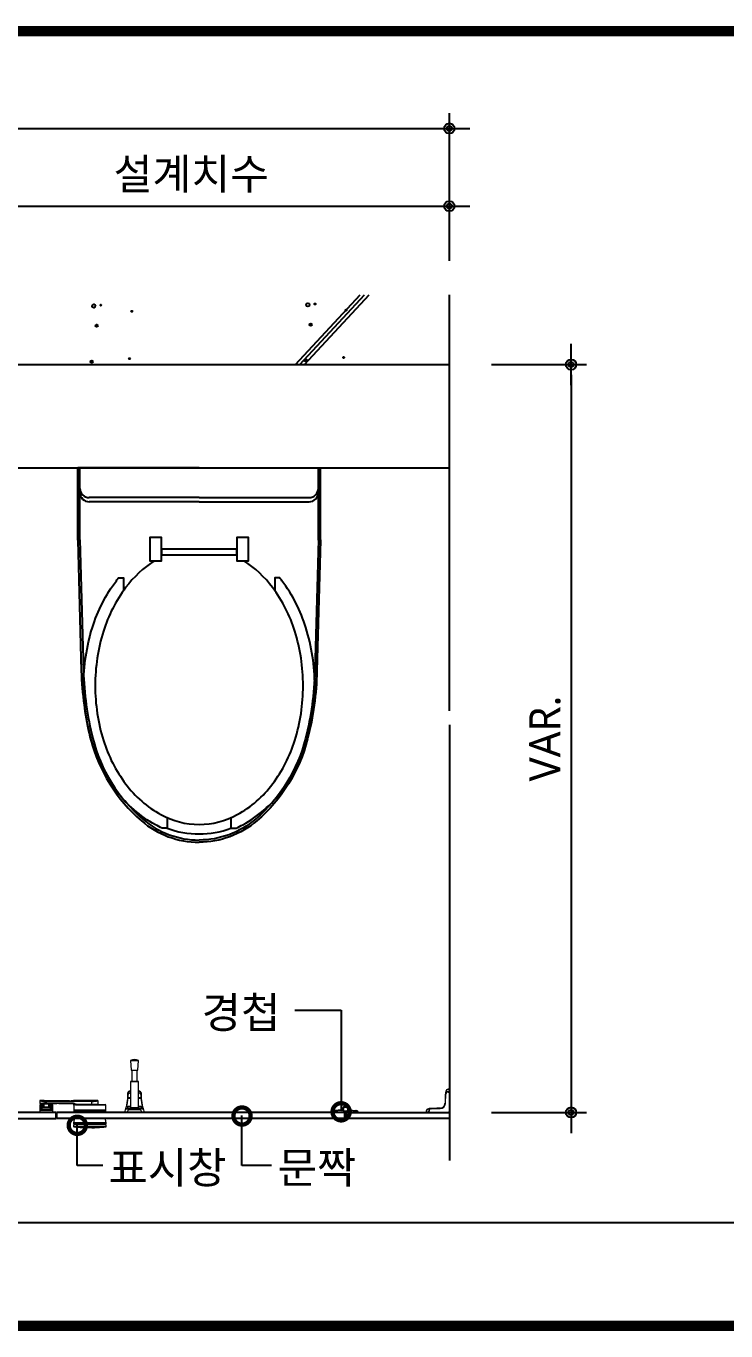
# Model space of a CAD drawing. Extents: x -256 to 8104, y -176 to 5714.
# Drawn here: x 3810 to 4488, y 2764 to 4029 of the extents above; entities that cross this region are included whole.
import ezdxf
from ezdxf.enums import TextEntityAlignment as Align

# ---------------------------------------------------------------- set-up
doc = ezdxf.new("R2010")
doc.units = 0
doc.header["$LTSCALE"] = 30
doc.layers.get('0').update_dxf_attribs({"linetype": 'CONTINUOUS'})
doc.layers.get('DEFPOINTS').update_dxf_attribs({"linetype": 'CONTINUOUS'})
for name, color, linetype in [('0_toilet', 6, 'CONTINUOUS'), ('DIM', 7, 'CONTINUOUS'), ('HAT', 8, 'CONTINUOUS'), ('경첩', 4, 'CONTINUOUS'), ('문자', 3, 'CONTINUOUS'), ('부자재', 4, 'CONTINUOUS'), ('옷걸이', 4, 'CONTINUOUS'), ('잠금쇠(회전형)', 4, 'CONTINUOUS'), ('치수', 1, 'CONTINUOUS'), ('해치', 8, 'CONTINUOUS')]:
    doc.layers.add(name, color=color, linetype=linetype)
doc.styles.add('돋움', font='malgun.ttf')
doc.dimstyles.new('10', dxfattribs={"dimscale": 10, "dimtxt": 3, "dimasz": 1, "dimexe": 1.5, "dimexo": 2, "dimgap": 1, "dimtad": 1, "dimdec": 0, "dimlunit": 6, "dimtxsty": '돋움', "dimblk": 'DIMDOT', "dimcen": -1, "dimdle": 1.5, "dimclrt": 3, "dimazin": 3, "dimtfac": 1, "dimtdec": 0, "dimtix": 1, "dimtmove": 2, "dimatfit": 3, "dimldrblk": 'DIMDOT', "dimarcsym": 0})

# ---------------------------------------------------------------- blocks, each defined once
blk = doc.blocks.new('DIMDOT')
at = {"linetype": 'Continuous'}
blk.add_line((-2, 0), (2, 0), dxfattribs=at)
for radius in [0.5, 0.25]:
    blk.add_circle((0, 0), radius, dxfattribs=at)
blk = doc.blocks.new('*D17')
at = {"layer": 'DEFPOINTS', "color": 0, "ltscale": 10, "transparency": 16777216}
for p in [(12562.7, 3876.8), (12562.7, 3151.8), (12659.6, 3151.8)]:
    blk.add_point(p, dxfattribs=at)
at = {"layer": 'DIM', "color": 0, "lineweight": -2, "ltscale": 10, "transparency": 16777216}
for p, q in [((12582.7, 3876.8), (12674.6, 3876.8)), ((12659.6, 3866.8), (12659.6, 3161.8)), ((12582.7, 3151.8), (12674.6, 3151.8))]:
    blk.add_line(p, q, dxfattribs=at)
at = {"layer": 'DIM', "color": 0, "lineweight": -2, "ltscale": 10, "transparency": 16777216, "xscale": 10, "yscale": 10, "zscale": 10}
for p, rotation in [((12659.6, 3876.8), 90), ((12659.6, 3151.8), 270)]:
    blk.add_blockref('DIMDOT', p, dxfattribs=dict(at, rotation=rotation))
at = {"layer": 'DIM', "color": 3, "ltscale": 10, "transparency": 16777216, "insert": (12634.4, 3514.3), "char_height": 30, "attachment_point": 5, "rotation": 90, "style": '돋움'}
blk.add_mtext('VAR.', dxfattribs=at)
blk = doc.blocks.new('_DOTSMALL')
at = {"color": 0, "linetype": 'ByBlock', "const_width": 0.5}
blk.add_lwpolyline([(-0.0625, 0, 1), (0.0625, 0, 1)], format="xyb", close=True, dxfattribs=at)
blk = doc.blocks.new('A$C63EC304E')
at = {"layer": '치수', "color": 1, "xscale": 2.5, "yscale": 2.5, "zscale": 2.5, "rotation": 234.3098741996962}
blk.add_blockref('_DOTSMALL', (0.312, 0.312), dxfattribs=at)
blk = doc.blocks.new('A$C2BC9653E')
at = {"layer": '치수', "xscale": 0.3333333333333333, "yscale": 0.3333333333333333, "zscale": 0.3333333333333333}
blk.add_blockref('A$C63EC304E', (0, 0), dxfattribs=at)
blk = doc.blocks.new('A$C7FC71301')
at = {"layer": '치수', "rotation": 180}
blk.add_blockref('A$C2BC9653E', (0.208, 0.208), dxfattribs=at)
blk = doc.blocks.new('A$C4A20372B')
at = {"layer": '치수'}
blk.add_blockref('A$C7FC71301', (0, 0), dxfattribs=at)
blk = doc.blocks.new('A$C566469F5')
at = {"layer": '치수'}
blk.add_blockref('A$C4A20372B', (0, 0), dxfattribs=at)
blk = doc.blocks.new('A$C7E317CD4')
at = {"layer": '해치', "xscale": 2, "yscale": 2, "zscale": 2}
blk.add_blockref('A$C566469F5', (0, 0), dxfattribs=at)
blk = doc.blocks.new('A$C601D7F27')
at = {"layer": '치수'}
blk.add_blockref('A$C7E317CD4', (0, 0), dxfattribs=at)
blk = doc.blocks.new('A$C38802C08')
at = {"layer": '치수'}
blk.add_blockref('A$C601D7F27', (0, 0), dxfattribs=at)
blk = doc.blocks.new('*D18')
at = {"layer": 'DEFPOINTS', "color": 0, "ltscale": 10, "transparency": 16777216}
for p in [(12541.7, 4030.4), (12041.7, 3957.3), (12541.7, 3957.3)]:
    blk.add_point(p, dxfattribs=at)
at = {"layer": 'DIM', "color": 0, "lineweight": -2, "ltscale": 10, "transparency": 16777216}
for p, q in [((12041.7, 3977.3), (12041.7, 4045.4)), ((12541.7, 3977.3), (12541.7, 4045.4)), ((12051.7, 4030.4), (12531.7, 4030.4))]:
    blk.add_line(p, q, dxfattribs=at)
at = {"layer": 'DIM', "color": 0, "lineweight": -2, "ltscale": 10, "transparency": 16777216, "xscale": 10, "yscale": 10, "zscale": 10, "rotation": 180}
blk.add_blockref('DIMDOT', (12041.7, 4030.4), dxfattribs=at)
at = {"layer": 'DIM', "color": 0, "lineweight": -2, "ltscale": 10, "transparency": 16777216, "xscale": 10, "yscale": 10, "zscale": 10}
blk.add_blockref('DIMDOT', (12541.7, 4030.4), dxfattribs=at)
at = {"layer": 'DIM', "color": 3, "ltscale": 10, "transparency": 16777216, "insert": (12291.7, 4060), "char_height": 30, "attachment_point": 5, "style": '돋움'}
blk.add_mtext('설계치수', dxfattribs=at)
blk = doc.blocks.new('*D19')
at = {"layer": 'DEFPOINTS', "color": 0, "ltscale": 10, "transparency": 16777216}
for p in [(12541.7, 4105.7), (11041.7, 3957.3), (12541.7, 3957.3)]:
    blk.add_point(p, dxfattribs=at)
at = {"layer": 'DIM', "color": 0, "lineweight": -2, "ltscale": 10, "transparency": 16777216}
for p, q in [((11041.7, 3977.3), (11041.7, 4120.7)), ((12541.7, 3977.3), (12541.7, 4120.7)), ((11051.7, 4105.7), (12531.7, 4105.7))]:
    blk.add_line(p, q, dxfattribs=at)
at = {"layer": 'DIM', "color": 0, "lineweight": -2, "ltscale": 10, "transparency": 16777216, "xscale": 10, "yscale": 10, "zscale": 10, "rotation": 180}
blk.add_blockref('DIMDOT', (11041.7, 4105.7), dxfattribs=at)
at = {"layer": 'DIM', "color": 0, "lineweight": -2, "ltscale": 10, "transparency": 16777216, "xscale": 10, "yscale": 10, "zscale": 10}
blk.add_blockref('DIMDOT', (12541.7, 4105.7), dxfattribs=at)
at = {"layer": 'DIM', "color": 3, "ltscale": 10, "transparency": 16777216, "insert": (11791.7, 4135.4), "char_height": 30, "attachment_point": 5, "style": '돋움'}
blk.add_mtext('설계치수', dxfattribs=at)
blk = doc.blocks.new('A$C10E41893')
at = {"layer": '부자재'}
for p, q in [((6.5, 0), (6.5, 196)), ((123.3, 196), (6.5, 196)), ((123.3, 192.5), (6.5, 192.5)), ((54.8, 0), (54.8, 177.5)), ((61.4, 0), (61.4, 177.5)), ((6.5, 0), (6.5, -196)), ((54.8, 0), (54.8, -177.5)), ((61.4, 0), (61.4, -177.5)), ((123.3, -192.5), (6.5, -192.5)), ((123.3, -196), (6.5, -196))]:
    blk.add_line(p, q, dxfattribs=at)
for points in [[(122.7, 196, -0.012538), (123.3, 196), (334.6, 190.3, -0.055395), (444.7, 175.1, -0.154276), (576.9, 93.3, -0.179504), (611.5, 0, -0.179504)], [(122.8, 192.5, -0.012538), (123.2, 192.5), (334.5, 186.8, -0.055395), (443.8, 171.7, -0.154276), (574.3, 91, -0.179504), (608, 0, -0.179504)], [(572, 51.4), (588.8, 51.4), (588.8, 59.6, 0.021185), (583.3, 70.7, 0.106084), (528.4, 133.7, 0.085733), (452.6, 172.4, 0.075373), (358.7, 186.6, 0.075373), (264.8, 172.4, 0.085733), (189, 133.7, 0.007337), (184.4, 130.1), (184.4, 122), (204.7, 122)], [(156.7, -72, 0.089162), (200.2, -118.7, 0.085733), (270.3, -154.5, 0.075373), (358.7, -167.9, 0.075373), (447.1, -154.5, 0.085733), (517.2, -118.7, 0.106084), (567, -61.6, 0.126931), (582.8, 0, 0.126931), (567, 61.6, 0.106084), (517.2, 118.7, 0.085733), (447.1, 154.5, 0.075373), (358.7, 167.9, 0.075373), (270.3, 154.5, 0.085733), (200.2, 118.7, 0.089162), (156.7, 72)], [(588.8, -51.4, 0.090214), (598.2, 0, 0.090214), (588.8, 51.4, 0.106084)], [(122.7, -196, 0.012538), (123.3, -196), (334.6, -190.3, 0.055395), (444.7, -175.1, 0.154276), (576.9, -93.3, 0.179504), (611.5, 0, 0.179504)], [(122.8, -192.5, 0.012538), (123.2, -192.5), (334.5, -186.8, 0.055395), (443.8, -171.7, 0.154276), (574.3, -91, 0.179504), (608, 0, 0.179504)], [(572, -51.4), (588.8, -51.4), (588.8, -59.6, -0.021185), (583.3, -70.7, -0.106084), (528.4, -133.7, -0.085733), (452.6, -172.4, -0.075373), (358.7, -186.6, -0.075373), (264.8, -172.4, -0.085733), (189, -133.7, -0.007337), (184.4, -130.1), (184.4, -122), (204.7, -122)]]:
    blk.add_lwpolyline(points, format="xyb", dxfattribs=at)
blk.add_lwpolyline([(138, -60.8), (119.3, -60.8), (119.3, -79.5), (156.7, -79.5), (156.7, -60.8), (138, -60.8), (147.3, -60.8), (147.3, 60.8), (138, 60.8), (156.7, 60.8), (156.7, 79.5), (119.3, 79.5), (119.3, 60.8), (138, 60.8), (138, -60.8), (119.3, -60.8)], dxfattribs=at)
for centre, start, end in [((39.8, 177.5), 0, 90), ((46.4, 177.5), 0, 90), ((39.8, -177.5), 270, 0), ((46.4, -177.5), 270, 0)]:
    blk.add_arc(centre, 15, start, end, dxfattribs=at)
blk = doc.blocks.new('AURA_01', base_point=(8321.5, 175.8))
for p, q in [((12541.7, 3541), (12541.7, 3944.6)), ((11041.7, 3876.8), (12541.7, 3876.8)), ((11041.7, 3776.8), (12541.7, 3776.8)), ((12541.7, 3527.6), (12541.7, 3105.1))]:
    blk.add_line(p, q)
at = {"color": 8}
for p, q in [((10805.6, 3045), (12768.2, 3045)), ((12768.2, 3045), (14153.5, 3045))]:
    blk.add_line(p, q, dxfattribs=at)
at = {"color": 8, "const_width": 10}
for points in [[(10805.6, 4199.9), (14153.5, 4199.9)], [(8368.9, 2945), (14153.5, 2945)]]:
    blk.add_lwpolyline(points, dxfattribs=at)
at = {"layer": '0_toilet'}
for p, q in [((12160.7, 3151.8), (11931.7, 3151.8)), ((12160.7, 3145.8), (12160.7, 3151.8)), ((12440.3, 3151.8), (12161.4, 3151.8)), ((12161.4, 3145.8), (12161.4, 3151.8)), ((12440.3, 3145.8), (12440.3, 3151.8)), ((12441.8, 3151.8), (12541.7, 3151.8)), ((12441.8, 3145.8), (12441.8, 3151.8)), ((11931.7, 3145.8), (12160.7, 3145.8)), ((12440.3, 3145.8), (12161.4, 3145.8)), ((12541.7, 3145.8), (12441.8, 3145.8))]:
    blk.add_line(p, q, dxfattribs=at)
at = {"layer": '경첩', "color": 4, "linetype": 'Continuous', "lineweight": 15}
for p, q in [((12537.6, 3163.4), (12537.5, 3163)), ((12537.5, 3163), (12537.8, 3162.7)), ((12537.5, 3162.7), (12537.8, 3162.5)), ((12537.5, 3162.7), (12537.5, 3161.8)), ((12537.7, 3166.3), (12537.6, 3163.4)), ((12537.6, 3163.4), (12537.8, 3163.2)), ((12537.6, 3163.4), (12537.8, 3163.1)), ((12538.1, 3169.6), (12537.7, 3160.6)), ((12537.7, 3167.3), (12538, 3167)), ((12537.7, 3167.3), (12537.7, 3166.6)), ((12537.7, 3166.6), (12538, 3166.4)), ((12537.7, 3166.3), (12537.9, 3166)), ((12537.9, 3171), (12537.8, 3168.3)), ((12537.8, 3168.3), (12538, 3168)), ((12537.8, 3167.6), (12538, 3167.4)), ((12537.9, 3171), (12538.2, 3170.7)), ((12537.9, 3160.6), (12538.4, 3169.6)), ((12538, 3171.6), (12538.2, 3171.4)), ((12538.2, 3172.1), (12538.1, 3169.6)), ((12538.4, 3170.6), (12538.5, 3172.1)), ((12540.5, 3171.8), (12540.5, 3171.9)), ((12540.5, 3171.9), (12541.7, 3171.9)), ((12540.5, 3171.8), (12540.5, 3171.6)), ((12541.7, 3171.8), (12540.5, 3171.8)), ((12540.5, 3171.6), (12541.7, 3171.6)), ((12540.6, 3174.1), (12540.6, 3174.3)), ((12541.7, 3174.3), (12540.6, 3174.3)), ((12540.6, 3174.1), (12541.7, 3174.1)), ((12541.7, 3174.1), (12541.7, 3174.3)), ((12541.7, 3171.9), (12541.7, 3174.1)), ((12541.7, 3171.6), (12541.7, 3171.8)), ((12541.7, 3171.6), (12541.7, 3153.3)), ((12519.5, 3153), (12519.2, 3153)), ((12519.2, 3153), (12519.2, 3151.8)), ((12519.2, 3151.8), (12519.5, 3151.8)), ((12519.5, 3151.8), (12519.5, 3153)), ((12519.5, 3151.8), (12521.6, 3151.8)), ((12524, 3155.4), (12521.5, 3155.3)), ((12521.5, 3155.1), (12522.9, 3155.1)), ((12521.6, 3151.8), (12521.6, 3153.1)), ((12521.6, 3153.1), (12521.7, 3153.1)), ((12521.7, 3153.1), (12522, 3153.1)), ((12521.7, 3153.1), (12521.7, 3151.8)), ((12521.7, 3151.8), (12522, 3151.8)), ((12521.9, 3155.5), (12522, 3155.6)), ((12521.9, 3155.5), (12522.1, 3155.3)), ((12525.2, 3155.7), (12522, 3155.6)), ((12522, 3151.8), (12522, 3153.1)), ((12540.2, 3151.8), (12522, 3151.8)), ((12532.9, 3155.8), (12524, 3155.4)), ((12524, 3155.2), (12532.9, 3155.6)), ((12525.2, 3155.7), (12525.5, 3155.5)), ((12525.9, 3155.8), (12526.2, 3155.5)), ((12526.3, 3155.8), (12526.5, 3155.5)), ((12529.6, 3155.9), (12526.9, 3155.8)), ((12526.9, 3155.8), (12527.2, 3155.6)), ((12529.6, 3155.9), (12529.9, 3155.7)), ((12530.3, 3156), (12530.5, 3155.7)), ((12530.6, 3156), (12530.9, 3155.8)), ((12532.7, 3156.1), (12531.3, 3156)), ((12531.3, 3156), (12531.6, 3155.8)), ((12532.7, 3156.1), (12532.9, 3155.8)), ((12532.9, 3156.1), (12532.7, 3156.1)), ((12533.9, 3156.3), (12534.1, 3156.1)), ((12534.5, 3156.4), (12534.6, 3156.2)), ((12534.7, 3156.5), (12534.9, 3156.3)), ((12535.2, 3156.8), (12535.3, 3156.6)), ((12535.4, 3156.9), (12535.6, 3156.7)), ((12536.5, 3158), (12536.6, 3157.8)), ((12536.6, 3158.2), (12536.8, 3158)), ((12536.9, 3158.6), (12537.1, 3158.4)), ((12537, 3158.8), (12537.2, 3158.6)), ((12537.2, 3159.2), (12537.4, 3159)), ((12537.5, 3159.5), (12537.3, 3159.8)), ((12537.3, 3159.8), (12537.5, 3159.6)), ((12537.5, 3161.3), (12537.4, 3160.6)), ((12537.4, 3160.4), (12537.6, 3160.1)), ((12537.4, 3160.1), (12537.6, 3159.9)), ((12537.5, 3161.8), (12537.7, 3161.6)), ((12537.5, 3161.8), (12537.5, 3161.7)), ((12537.5, 3161.7), (12537.7, 3161.5)), ((12537.5, 3161.7), (12537.5, 3161.4)), ((12537.5, 3161.4), (12537.7, 3161.1)), ((12537.5, 3161.4), (12537.5, 3161.3)), ((12537.5, 3161.3), (12537.7, 3161))]:
    blk.add_line(p, q, dxfattribs=at)
at = {"layer": '경첩', "color": 4, "linetype": 'Continuous', "lineweight": 15, "flags": 128}
for points in [[(12537.5, 3163), (12537.5, 3162.9), (12537.5, 3162.8), (12537.5, 3162.7)], [(12537.6, 3163.4), (12537.6, 3163.4), (12537.6, 3163.4)], [(12537.8, 3168.3), (12537.8, 3168.2), (12537.8, 3168), (12537.8, 3167.9), (12537.8, 3167.8), (12537.8, 3167.7), (12537.8, 3167.7), (12537.8, 3167.6), (12537.8, 3167.6)], [(12537.9, 3171.5), (12538, 3171.5), (12538, 3171.5), (12538, 3171.5), (12538, 3171.6), (12538, 3171.6), (12538, 3171.6), (12538, 3171.6), (12538, 3171.6)], [(12537.9, 3171.5), (12537.9, 3171.4), (12537.9, 3171.3), (12537.9, 3171.1), (12537.9, 3171)], [(12538.1, 3169.6), (12538.1, 3169.6), (12538.1, 3169.6), (12538.2, 3169.6), (12538.2, 3169.6), (12538.2, 3169.6), (12538.3, 3169.6), (12538.3, 3169.6), (12538.4, 3169.6)], [(12538.5, 3172.1), (12538.4, 3172.1), (12538.4, 3172.1), (12538.3, 3172.1), (12538.3, 3172.1), (12538.3, 3172.1), (12538.2, 3172.1), (12538.2, 3172.1), (12538.2, 3172.1)], [(12521.5, 3155.1), (12521.5, 3155.1), (12521.5, 3155.2), (12521.5, 3155.2), (12521.5, 3155.2), (12521.5, 3155.3), (12521.5, 3155.3), (12521.5, 3155.3), (12521.5, 3155.3)], [(12524, 3155.4), (12524, 3155.4), (12524, 3155.4), (12524, 3155.4), (12524, 3155.4), (12524, 3155.3), (12524, 3155.3), (12524, 3155.2), (12524, 3155.2)], [(12525.9, 3155.8), (12525.9, 3155.8), (12525.9, 3155.8), (12525.8, 3155.8), (12525.7, 3155.8), (12525.6, 3155.8), (12525.5, 3155.7), (12525.4, 3155.7), (12525.2, 3155.7)], [(12526.9, 3155.8), (12526.8, 3155.8), (12526.7, 3155.8), (12526.6, 3155.8), (12526.5, 3155.8), (12526.4, 3155.8), (12526.3, 3155.8), (12526.3, 3155.8), (12526.3, 3155.8), (12526.3, 3155.8)], [(12530.3, 3156), (12530.3, 3156), (12530.3, 3156), (12530.2, 3156), (12530.1, 3156), (12530, 3156), (12529.9, 3156), (12529.8, 3155.9), (12529.6, 3155.9)], [(12531.3, 3156), (12531.2, 3156), (12531.1, 3156), (12530.9, 3156), (12530.8, 3156), (12530.8, 3156), (12530.7, 3156), (12530.7, 3156), (12530.6, 3156)], [(12532.9, 3155.8), (12532.9, 3155.8), (12532.9, 3155.8), (12532.9, 3155.8), (12532.9, 3155.8), (12532.9, 3155.7), (12532.9, 3155.7), (12532.9, 3155.6), (12532.9, 3155.6)], [(12537.3, 3159.8), (12537.3, 3159.8), (12537.3, 3159.8)], [(12537.4, 3160.4), (12537.4, 3160.2), (12537.4, 3160.1)], [(12537.7, 3160.6), (12537.7, 3160.6), (12537.7, 3160.6), (12537.7, 3160.6), (12537.8, 3160.6), (12537.8, 3160.6), (12537.8, 3160.6), (12537.9, 3160.6), (12537.9, 3160.6)]]:
    blk.add_lwpolyline(points, dxfattribs=at)
at = {"layer": '경첩', "color": 4, "linetype": 'Continuous', "lineweight": 15}
for centre, radius, start, end in [((12540.5, 3169.5), 2.35, 90, 177.3017), ((12540.6, 3172), 2.35, 90, 177.3017), ((12540.5, 3169.5), 2.1, 90, 177.3017), ((12540.6, 3172), 2.1, 90, 177.3017), ((12521.6, 3153), 2.35, 92.6983, 180), ((12521.6, 3153), 2.1, 92.6983, 180), ((12524.1, 3153.1), 2.35, 92.6983, 180), ((12524.1, 3153.1), 2.1, 92.6983, 180), ((12532.7, 3160.8), 5.25, 272.6983, 357.3017), ((12532.7, 3160.8), 5, 272.6983, 357.3017), ((12532.7, 3160.8), 4.75, 272.6983, 285), ((12532.7, 3160.8), 4.75, 284.9998, 291.7506), ((12532.7, 3160.8), 4.75, 294.9948, 301.2998), ((12532.7, 3160.8), 4.75, 301.2991, 304.3858), ((12532.7, 3160.8), 4.75, 304.3849, 322.5608), ((12532.7, 3160.8), 4.75, 322.5612, 325.6145), ((12532.7, 3160.8), 4.75, 325.6151, 331.8264), ((12532.7, 3160.8), 4.75, 335.0052, 340.234), ((12532.7, 3160.8), 4.75, 340.234, 346.7569), ((12532.7, 3160.8), 4.75, 346.8377, 351.3944), ((12532.7, 3160.8), 4.75, 354.0912, 357.3017), ((12540.2, 3153.3), 1.5, 270, 0)]:
    blk.add_arc(centre, radius, start, end, dxfattribs=at)
at = {"layer": '부자재'}
for p, q in [((12429.6, 3152.7), (12429.6, 3151.8)), ((12440.3, 3151.8), (12429.6, 3151.8)), ((12437.4, 3153.9), (12430.2, 3153.4)), ((12430.9, 3152.9), (12430.9, 3151.8)), ((12441.1, 3152.4), (12441.1, 3151.6)), ((12441.3, 3151.6), (12441.1, 3151.6)), ((12441.3, 3152.4), (12441.3, 3151.6)), ((12441.8, 3151.9), (12441.8, 3151.8)), ((12441.8, 3151.8), (12452.8, 3151.8)), ((12444.1, 3154), (12452.2, 3153.4)), ((12451.5, 3152.9), (12451.5, 3151.8)), ((12452.8, 3152.7), (12452.8, 3151.8))]:
    blk.add_line(p, q, dxfattribs=at)
at = {"layer": '부자재', "color": 1}
blk.add_circle((12441.2, 3155), 2.34, dxfattribs=at)
at = {"layer": '부자재'}
for centre, radius, start, end in [((12430.3, 3152.7), 0.7, 101.7765, 181.6712), ((12431.7, 3152.7), 0.884, 113.4077, 164.5497), ((12437.3, 3155.2), 1.29, 272.9231, 352.4724), ((12441.2, 3155), 2.62, 270, 180), ((12441.6, 3150.8), 1.65, 102.5267, 141.5475), ((12440.9, 3150.8), 1.65, 43.1003, 77.4733), ((12441.3, 3154.7), 2.86, 280.084, 345.9792), ((12445.1, 3155.2), 1.29, 187.5276, 267.0769), ((12450.7, 3152.7), 0.884, 15.4503, 67.3004), ((12452.1, 3152.7), 0.7, 358.3288, 78.2235)]:
    blk.add_arc(centre, radius, start, end, dxfattribs=at)
at = {"layer": '옷걸이', "lineweight": 15}
for p, q in [((12232.7, 3202.3), (12233.4, 3192.8)), ((12232.7, 3202.3), (12240.7, 3202.3)), ((12239.9, 3192.8), (12240.7, 3202.3)), ((12233.4, 3192.8), (12239.9, 3192.8)), ((12234.2, 3192.8), (12234.2, 3181.9)), ((12239.2, 3181.9), (12239.2, 3192.8)), ((12232.9, 3181.7), (12232.7, 3156.4)), ((12240.4, 3181.7), (12232.9, 3181.7)), ((12233.2, 3181.9), (12236.7, 3181.9)), ((12236.7, 3181.9), (12240.1, 3181.9)), ((12240.6, 3156.4), (12240.4, 3181.7)), ((12232.8, 3165.4), (12230.3, 3165.4)), ((12230.4, 3166.2), (12232.8, 3166.2)), ((12232.8, 3172.5), (12232.7, 3172.5)), ((12232.7, 3172.5), (12232.7, 3172.4)), ((12232.8, 3172.4), (12232.7, 3172.4)), ((12232.7, 3170.9), (12232.7, 3170.6)), ((12232.7, 3170.9), (12232.8, 3170.9)), ((12232.8, 3170.6), (12232.7, 3170.6)), ((12240.6, 3172.5), (12240.5, 3172.5)), ((12240.6, 3172.4), (12240.5, 3172.4)), ((12240.5, 3170.9), (12240.6, 3170.9)), ((12240.6, 3170.6), (12240.5, 3170.6)), ((12240.5, 3166.2), (12242.9, 3166.2)), ((12243, 3165.4), (12240.5, 3165.4)), ((12240.6, 3172.5), (12240.6, 3172.4)), ((12240.6, 3170.9), (12240.6, 3170.6)), ((12227.2, 3151.9), (12228, 3154.5)), ((12229.5, 3151.9), (12227.2, 3151.9)), ((12228, 3154.5), (12228, 3154.5)), ((12228, 3154.5), (12228, 3154.5)), ((12229, 3155.3), (12228.9, 3155.2)), ((12228.9, 3155.2), (12228.9, 3155.2)), ((12244.4, 3155.2), (12228.9, 3155.2)), ((12230.4, 3157.3), (12229, 3157.3)), ((12230.4, 3157.3), (12229, 3157.3)), ((12230.4, 3154.5), (12229.5, 3151.9)), ((12243.8, 3151.9), (12229.5, 3151.9)), ((12230.3, 3156.8), (12230.4, 3157.3)), ((12230.4, 3154.5), (12230.4, 3155.1)), ((12230.4, 3155.1), (12242.9, 3155.1)), ((12242.9, 3154.5), (12230.4, 3154.5)), ((12241.4, 3156.4), (12231.9, 3156.4)), ((12244.3, 3157.3), (12242.9, 3157.3)), ((12242.9, 3157.3), (12243, 3156.8)), ((12244.3, 3157.3), (12242.9, 3157.3)), ((12242.9, 3154.5), (12242.9, 3155.1)), ((12243.8, 3151.9), (12242.9, 3154.5)), ((12246.2, 3151.9), (12243.8, 3151.9)), ((12244.4, 3155.2), (12244.3, 3155.3)), ((12244.5, 3155.2), (12244.4, 3155.3)), ((12244.4, 3155.2), (12244.4, 3155.2)), ((12245.3, 3154.5), (12246.2, 3151.9)), ((12245.3, 3154.5), (12245.3, 3154.5)), ((12245.3, 3154.5), (12245.3, 3154.5))]:
    blk.add_line(p, q, dxfattribs=at)
at = {"layer": '옷걸이', "lineweight": 15, "flags": 128}
for points in [[(12230.1, 3165.5), (12230.1, 3165.5), (12230.1, 3165.5), (12230.1, 3165.5), (12230.1, 3165.5), (12230.2, 3165.4), (12230.2, 3165.4), (12230.3, 3165.4), (12230.3, 3165.4)], [(12232.7, 3172.5), (12232.7, 3172.5), (12232.3, 3172.5), (12232, 3172.5), (12231.7, 3172.4), (12231.4, 3172.3), (12231.1, 3172.1), (12230.9, 3172), (12230.7, 3171.8), (12230.5, 3171.6), (12230.4, 3171.4), (12230.3, 3171.2), (12230.2, 3170.9), (12230.2, 3170.9)], [(12232.7, 3172.4), (12232.3, 3172.4), (12231.9, 3172.4), (12231.5, 3172.2), (12231.2, 3172.1), (12230.9, 3171.9), (12230.6, 3171.7), (12230.4, 3171.4), (12230.3, 3171.2), (12230.2, 3170.9), (12230.2, 3170.8)], [(12230.2, 3169.3), (12230.3, 3169.6), (12230.4, 3169.8), (12230.6, 3170.1), (12230.8, 3170.3), (12231.1, 3170.5), (12231.4, 3170.7), (12231.8, 3170.8), (12232.2, 3170.9), (12232.7, 3170.9)], [(12232.7, 3170.6), (12232.2, 3170.5), (12231.9, 3170.5), (12231.5, 3170.3), (12231.2, 3170.2), (12231, 3170), (12230.8, 3169.8), (12230.6, 3169.6), (12230.5, 3169.4), (12230.5, 3169.1)], [(12243.1, 3170.8), (12243.1, 3170.8), (12243.1, 3171.1), (12243, 3171.3), (12242.9, 3171.5), (12242.7, 3171.7), (12242.6, 3171.9), (12242.3, 3172.1), (12242.1, 3172.2), (12241.8, 3172.3), (12241.5, 3172.4), (12241.2, 3172.5), (12240.8, 3172.5), (12240.6, 3172.5)], [(12243.1, 3170.8), (12243, 3171.1), (12243, 3171.3), (12242.8, 3171.6), (12242.6, 3171.8), (12242.3, 3172), (12241.9, 3172.2), (12241.6, 3172.3), (12241.2, 3172.4), (12240.7, 3172.4), (12240.6, 3172.4)], [(12240.6, 3170.9), (12241, 3170.9), (12241.4, 3170.8), (12241.8, 3170.7), (12242.1, 3170.6), (12242.4, 3170.4), (12242.7, 3170.2), (12242.9, 3169.9), (12243, 3169.7), (12243.1, 3169.3)], [(12242.8, 3169.1), (12242.8, 3169.4), (12242.6, 3169.7), (12242.5, 3169.9), (12242.2, 3170.1), (12242, 3170.2), (12241.7, 3170.4), (12241.3, 3170.5), (12240.9, 3170.5), (12240.6, 3170.6)], [(12243.2, 3165.5), (12243.2, 3165.5), (12243.2, 3165.5), (12243.2, 3165.5), (12243.2, 3165.5), (12243.1, 3165.4), (12243.1, 3165.4), (12243, 3165.4), (12243, 3165.4)], [(12228.7, 3157.1), (12228.7, 3157.1), (12228.7, 3157.1)], [(12228.9, 3155.3), (12228.9, 3155.2), (12228.8, 3155.2)], [(12229, 3155.3), (12229, 3155.2), (12228.9, 3155.2)], [(12228.9, 3155.3), (12228.9, 3155.3), (12229, 3155.3)], [(12229, 3157.3), (12229, 3157.3), (12229, 3157.3)], [(12231.2, 3155.2), (12230.7, 3155.2), (12230.5, 3155.2), (12230.4, 3155.3), (12230.5, 3155.3), (12230.8, 3155.3), (12230.9, 3155.4)], [(12232.7, 3157.7), (12232.1, 3157.7), (12230.8, 3157.6)], [(12242.5, 3157.6), (12240.9, 3157.7), (12240.6, 3157.7)], [(12242.4, 3155.4), (12242.7, 3155.3), (12242.9, 3155.3), (12242.9, 3155.3), (12242.7, 3155.2), (12242.4, 3155.2), (12241.9, 3155.2)], [(12244.4, 3155.2), (12244.3, 3155.2), (12244.3, 3155.3)], [(12244.4, 3155.3), (12244.4, 3155.3), (12244.3, 3155.3)]]:
    blk.add_lwpolyline(points, dxfattribs=at)
at = {"layer": '옷걸이', "lineweight": 15}
for centre, radius, start, end in [((12236.7, 3192), 11, 68.7607, 111.2393), ((12233.2, 3181.7), 0.25, 90, 179.5), ((12240.1, 3181.7), 0.25, 0.5, 90), ((12177.5, 3169.7), 52.8, 346.2317, 355.4136), ((12177.5, 3169.7), 53, 346.5097, 355.4136), ((12177.5, 3169.7), 52.8, 356.4511, 359.6096), ((12230.4, 3166.4), 0.23, 185.4574, 275.1888), ((12177.5, 3169.7), 52.8, 355.4136, 356.451), ((12177.5, 3169.7), 52.8, 359.6096, 1.2369), ((12230.5, 3169.3), 0.227, 188.2087, 276.392), ((12196.4, 3168.8), 34.1, 354.2736, 355.5668), ((12177.5, 3169.5), 53, 356.4511, 359.6096), ((12177.5, 3171.3), 55.3, 359.6189, 1.2073), ((12295.8, 3171.3), 55.3, 178.7927, 180.3811), ((12242.8, 3169.3), 0.227, 263.608, 351.7913), ((12295.8, 3169.5), 53, 180.3904, 183.5489), ((12242.9, 3166.4), 0.23, 264.8112, 354.5426), ((12276.9, 3168.8), 34.1, 184.4333, 185.7264), ((12295.8, 3169.7), 53, 184.5864, 193.4903), ((12295.8, 3169.7), 52.8, 178.7631, 180.3904), ((12295.8, 3169.7), 52.8, 180.3904, 183.5489), ((12295.8, 3169.7), 52.8, 183.5489, 184.5865), ((12295.8, 3169.7), 52.8, 184.5864, 193.7683), ((12178.7, 3169.3), 51.5, 343.2376, 346.2577), ((12228.9, 3154.2), 1, 89.9937, 161.8081), ((12229.1, 3154.1), 1.17, 101.397, 160.6752), ((12179.1, 3169.5), 51.3, 343.5226, 346.2377), ((12229, 3157.1), 0.25, 90.2728, 166.2395), ((12229, 3157), 0.247, 89.2585, 165.9158), ((12228.5, 3157), 1.81, 282.0607, 352.5143), ((12228.4, 3157.4), 2.24, 284.8265, 3.5932), ((12230.7, 3157.2), 0.376, 79.9393, 150.5456), ((12230.6, 3157.3), 0.248, 89.5881, 179.723), ((12230.8, 3157.3), 0.307, 84.7786, 118.9817), ((12230.5, 3156.7), 1.43, 284.1057, 346.9245), ((12236.8, 3556.3), 401.1, 269.1968, 270.7316), ((12242.8, 3156.7), 1.44, 193.1186, 255.9655), ((12242.5, 3157.2), 0.4, 32.0092, 97.8083), ((12242.5, 3157.3), 0.271, 58.6344, 97.6053), ((12244.9, 3157.4), 2.24, 176.3909, 255.1894), ((12242.7, 3157.3), 0.248, 0.277, 90.4119), ((12244.8, 3157), 1.8, 186.7864, 258.2605), ((12244.3, 3157.1), 0.25, 13.7617, 89.4531), ((12244.3, 3157), 0.247, 14.0842, 90.7415), ((12294, 3169.5), 51.2, 193.7584, 196.469), ((12244.4, 3154.2), 1, 18.1919, 90.0063), ((12244.2, 3154.1), 1.16, 19.2937, 79.3942), ((12294.8, 3169.4), 51.7, 193.7493, 196.7564)]:
    blk.add_arc(centre, radius, start, end, dxfattribs=at)
at = {"layer": '잠금쇠(회전형)', "linetype": 'Continuous', "lineweight": 15}
for p, q in [((12144.9, 3162.9), (12144.9, 3160.4)), ((12147.3, 3163.4), (12145.4, 3163.4)), ((12173.7, 3163.2), (12151.2, 3163.2)), ((12173.7, 3163.2), (12151.2, 3163.2)), ((12151.2, 3163.2), (12151.2, 3163.2)), ((12151.2, 3163), (12195.2, 3163)), ((12151.2, 3162.5), (12151.2, 3163)), ((12151.2, 3162.5), (12151.2, 3160.9)), ((12195.2, 3162.5), (12151.2, 3162.5)), ((12173.7, 3163.2), (12173.7, 3163.2)), ((12200.9, 3163.4), (12177.6, 3163.4)), ((12195.2, 3163), (12195.2, 3162.5)), ((12195.2, 3159.9), (12195.2, 3162.5)), ((12201.4, 3159.9), (12201.4, 3162.9)), ((12144.9, 3160.4), (12148.2, 3160.4)), ((12144.9, 3158.8), (12144.9, 3151.8)), ((12145.3, 3158.8), (12144.9, 3158.8)), ((12144.9, 3151.8), (12157.4, 3151.8)), ((12145.3, 3153.8), (12145.3, 3158.8)), ((12145.3, 3158.8), (12145.8, 3158.8)), ((12157, 3153.8), (12145.3, 3153.8)), ((12145.4, 3159.3), (12145.8, 3159.3)), ((12145.8, 3158.8), (12145.8, 3159.3)), ((12145.8, 3159.3), (12147.7, 3159.3)), ((12145.8, 3158.8), (12145.8, 3154.3)), ((12147.7, 3158.8), (12145.8, 3158.8)), ((12145.8, 3154.3), (12145.9, 3154.3)), ((12145.9, 3158.3), (12147.7, 3158.3)), ((12145.9, 3154.3), (12145.9, 3158.3)), ((12146.4, 3157.8), (12145.9, 3158.3)), ((12145.9, 3154.3), (12146, 3154.3)), ((12146, 3154.3), (12156.4, 3154.3)), ((12146.4, 3157.8), (12146.4, 3154.3)), ((12147.7, 3157.8), (12146.4, 3157.8)), ((12146.9, 3156.8), (12146.9, 3155.3)), ((12154.1, 3156.8), (12146.9, 3156.8)), ((12146.9, 3155.3), (12154.1, 3155.3)), ((12147.2, 3157.1), (12153.9, 3157.1)), ((12153.9, 3155.1), (12147.2, 3155.1)), ((12147.7, 3158.8), (12147.7, 3159.3)), ((12147.7, 3159.3), (12148.7, 3159.3)), ((12147.7, 3158.3), (12147.7, 3158.8)), ((12148.2, 3158.8), (12147.7, 3158.8)), ((12147.7, 3158.3), (12147.7, 3157.8)), ((12147.7, 3158.3), (12148.2, 3158.3)), ((12148.7, 3157.8), (12147.7, 3157.8)), ((12148.2, 3160.4), (12148.2, 3160.4)), ((12148.2, 3158.8), (12148.2, 3158.3)), ((12148.7, 3158.8), (12148.2, 3158.8)), ((12148.2, 3158.3), (12148.7, 3158.3)), ((12148.7, 3159.9), (12148.7, 3157.1)), ((12177.6, 3160.9), (12151.2, 3160.9)), ((12153.7, 3157.1), (12153.7, 3159.9)), ((12153.7, 3159.3), (12154.7, 3159.3)), ((12154.2, 3158.8), (12153.7, 3158.8)), ((12153.7, 3158.3), (12154.2, 3158.3)), ((12154.7, 3157.8), (12153.7, 3157.8)), ((12153.9, 3157.1), (12155.2, 3157.1)), ((12155.2, 3155.1), (12153.9, 3155.1)), ((12155.4, 3156.8), (12154.1, 3156.8)), ((12154.1, 3155.3), (12155.4, 3155.3)), ((12154.2, 3160.4), (12161.5, 3160.4)), ((12154.7, 3158.8), (12154.2, 3158.8)), ((12154.2, 3158.3), (12154.2, 3158.8)), ((12154.2, 3158.3), (12154.7, 3158.3)), ((12154.7, 3159.3), (12154.7, 3158.8)), ((12154.7, 3159.3), (12156.6, 3159.3)), ((12156.6, 3158.8), (12154.7, 3158.8)), ((12154.7, 3158.8), (12154.7, 3158.3)), ((12154.7, 3158.3), (12156.4, 3158.3)), ((12154.7, 3158.3), (12154.7, 3157.8)), ((12155.9, 3157.8), (12154.7, 3157.8)), ((12155.4, 3155.3), (12155.4, 3156.8)), ((12156.4, 3158.3), (12155.9, 3157.8)), ((12155.9, 3154.3), (12155.9, 3157.8)), ((12156.4, 3158.3), (12156.4, 3154.3)), ((12156.4, 3154.3), (12156.4, 3154.3)), ((12156.4, 3154.3), (12156.6, 3154.3)), ((12156.6, 3159.3), (12156.6, 3158.8)), ((12156.6, 3159.3), (12156.9, 3159.3)), ((12156.6, 3154.3), (12156.6, 3158.8)), ((12156.6, 3158.8), (12157, 3158.8)), ((12157, 3158.8), (12157, 3153.8)), ((12157.4, 3158.8), (12157, 3158.8)), ((12157.4, 3151.8), (12157.4, 3158.8)), ((12163.4, 3160.4), (12176.4, 3160.4)), ((12176.4, 3160.4), (12176.4, 3160.4)), ((12177.9, 3158.8), (12177.9, 3153.9)), ((12208.9, 3153.9), (12177.9, 3153.9)), ((12177.9, 3153.8), (12177.9, 3152.1)), ((12177.9, 3153.8), (12208.9, 3153.8)), ((12177.9, 3152.1), (12208.9, 3152.1)), ((12208.7, 3151.8), (12178.2, 3151.8)), ((12179.3, 3159.4), (12179.2, 3159.6)), ((12208.9, 3158.9), (12179.4, 3158.9)), ((12180, 3159.4), (12180, 3159.9)), ((12180, 3159.9), (12195.2, 3159.9)), ((12180, 3159.4), (12208.4, 3159.4)), ((12185.7, 3153.9), (12185.7, 3153.8)), ((12195.2, 3159.4), (12195.2, 3159.9)), ((12195.2, 3159.9), (12201.4, 3159.9)), ((12201.2, 3153.8), (12201.2, 3153.9)), ((12205.8, 3153.8), (12205.8, 3153.9)), ((12207.9, 3153.8), (12207.9, 3153.9)), ((12207.9, 3153.8), (12207.9, 3153.9)), ((12208.9, 3153.9), (12208.9, 3158.9)), ((12208.9, 3152.1), (12208.9, 3153.8)), ((12177.7, 3141.8), (12177.7, 3140.8)), ((12209.2, 3141.8), (12177.7, 3141.8)), ((12209.2, 3140.8), (12177.7, 3140.8)), ((12177.7, 3139.8), (12177.7, 3138.3)), ((12209.2, 3139.8), (12177.7, 3139.8)), ((12177.7, 3138.3), (12193.4, 3138.3)), ((12193.4, 3137.8), (12178.1, 3137.8)), ((12208.7, 3140.3), (12178.2, 3140.3)), ((12208.7, 3140.3), (12178.2, 3140.3)), ((12208.5, 3145.7), (12178.4, 3145.7)), ((12178.5, 3145.8), (12193.4, 3145.8)), ((12181.3, 3137.5), (12205.6, 3137.5)), ((12181.3, 3137.5), (12193.4, 3137.5)), ((12205.3, 3137.5), (12181.6, 3137.5)), ((12187.8, 3137.3), (12187.9, 3137.3)), ((12187.9, 3137.3), (12199, 3137.3)), ((12190.7, 3137.2), (12190.7, 3137.3)), ((12191.3, 3137.1), (12195.6, 3137.1)), ((12191.3, 3137.1), (12195.6, 3137.1)), ((12191.6, 3137.3), (12191.6, 3137.2)), ((12191.6, 3137.2), (12195.2, 3137.2)), ((12195.2, 3137.1), (12191.7, 3137.1)), ((12193.4, 3145.8), (12208.3, 3145.8)), ((12193.4, 3138.3), (12209.2, 3138.3)), ((12208.7, 3137.8), (12193.4, 3137.8)), ((12193.4, 3137.5), (12205.6, 3137.5)), ((12195.2, 3137.2), (12195.2, 3137.3)), ((12196.1, 3137.3), (12196.1, 3137.2)), ((12199, 3137.3), (12199.2, 3137.3)), ((12209.2, 3140.8), (12209.2, 3141.8)), ((12209.2, 3138.3), (12209.2, 3139.8))]:
    blk.add_line(p, q, dxfattribs=at)
at = {"layer": '잠금쇠(회전형)', "linetype": 'Continuous', "lineweight": 15, "flags": 128}
for points in [[(12151.2, 3163.2), (12150.5, 3163.2), (12149.9, 3163.2), (12149.3, 3163.3), (12148.7, 3163.3), (12148.3, 3163.3), (12147.9, 3163.4), (12147.6, 3163.4), (12147.4, 3163.4), (12147.3, 3163.4), (12147.3, 3163.4)], [(12187.8, 3137.3), (12187.6, 3137.3), (12187.5, 3137.3), (12187.5, 3137.3), (12187.6, 3137.3), (12187.8, 3137.3)], [(12191.7, 3137.1), (12191.7, 3137.1), (12191.7, 3137.1), (12191.7, 3137.1), (12191.6, 3137.1), (12191.6, 3137.1), (12191.6, 3137.2), (12191.6, 3137.2), (12191.6, 3137.2)], [(12195.2, 3137.1), (12195.2, 3137.1), (12195.2, 3137.1), (12195.2, 3137.1), (12195.2, 3137.1), (12195.2, 3137.1), (12195.2, 3137.2), (12195.2, 3137.2), (12195.2, 3137.2)], [(12199.2, 3137.3), (12199.2, 3137.3), (12199.4, 3137.3), (12199.4, 3137.3), (12199.3, 3137.3), (12199.1, 3137.3)]]:
    blk.add_lwpolyline(points, dxfattribs=at)
at = {"layer": '잠금쇠(회전형)', "linetype": 'Continuous', "lineweight": 15}
for centre, radius, start, end in [((12145.4, 3162.9), 0.5, 90, 180), ((12151.2, 3208.9), 46.4, 262.2082, 269.9516), ((12151.2, 3201.8), 38.9, 261.4299, 269.9411), ((12173.7, 3202.8), 39.6, 270.014, 275.6703), ((12195.2, 3201.8), 38.8, 270.0516, 278.5774), ((12195.2, 3208.8), 46.3, 270.0429, 277.7974), ((12200.9, 3162.9), 0.5, 0, 90), ((12151.2, 3121), 39.9, 90.0704, 99.0775), ((12145.4, 3158.8), 0.5, 90, 180), ((12145.8, 3158.8), 0.485, 91.9622, 181.8362), ((12146.1, 3153.5), 0.816, 110.8265, 158.264), ((12147.2, 3156.8), 0.25, 90, 180), ((12147.2, 3155.3), 0.25, 180, 270), ((12147.7, 3158.8), 0.5, 0, 90), ((12147.7, 3158.3), 0.5, 270, 0), ((12151.2, 3120.2), 40.4, 85.7371, 94.238), ((12148.2, 3159.9), 0.5, 0.4364, 88.0475), ((12151.2, 3132.3), 27.7, 84.8219, 95.1479), ((12154.2, 3159.9), 0.5, 89.9688, 179.9724), ((12154.7, 3158.8), 0.5, 90, 180), ((12154.7, 3158.3), 0.5, 180, 270), ((12155.2, 3156.8), 0.25, 0, 90), ((12155.2, 3155.3), 0.25, 270, 0), ((12156.6, 3158.8), 0.485, 358.1638, 88.0378), ((12156.3, 3153.5), 0.816, 21.736, 69.1735), ((12156.9, 3158.8), 0.5, 0, 90), ((12162.4, 3121.1), 39.3, 88.5426, 91.4397), ((12168.9, 3181.4), 22.3, 289.4853, 292.988), ((12176.4, 3158.9), 1.56, 359.595, 89.9503), ((12177.7, 3159.4), 1.54, 8.6008, 92.9035), ((12178.2, 3152.1), 0.25, 180, 270), ((12199.9, 3111.2), 52.5, 113.1385, 114.7084), ((12180, 3158.7), 1.18, 89.4884, 132.259), ((12181, 3159.6), 1.69, 184.5827, 202.3275), ((12180, 3158.8), 0.588, 82.6337, 171.8516), ((12201.9, 3159.9), 0.5, 180, 270), ((12208.4, 3158.9), 0.5, 0, 90), ((12208.7, 3152.1), 0.25, 270, 0), ((12188.7, 3141.8), 11, 159.2996, 180), ((12177.7, 3140.3), 0.5, 0, 90), ((12177.7, 3140.3), 0.5, 270, 0), ((12178.2, 3138.3), 0.5, 180, 264.5584), ((12193.4, 3298.4), 161.3, 264.5584, 265.686), ((12178.5, 3145.7), 0.15, 90, 159.2996), ((12181.3, 3137.6), 0.125, 265.686, 270), ((12181.6, 3137.6), 0.125, 235.4626, 265.7969), ((12193.4, 3298.5), 161.5, 265.7969, 269.2276), ((12187.7, 3135.5), 1.78, 88.6382, 96.0273), ((12193.7, 3218), 80.9, 265.7789, 267.8287), ((12193.8, 3218), 80.8, 266.5383, 267.829), ((12190.6, 3137.2), 0.114, 281.5317, 6.6087), ((12191.7, 3167.8), 30.7, 268.0585, 270.0013), ((12191.6, 3159.8), 22.6, 267.7351, 270.0014), ((12195.3, 3159.6), 22.4, 269.9881, 272.2754), ((12195.2, 3167.5), 30.5, 269.9897, 271.9505), ((12193.4, 3298.5), 161.5, 270.7724, 274.2031), ((12193.1, 3218), 80.8, 272.171, 273.4617), ((12196.3, 3137.2), 0.114, 173.3913, 258.4683), ((12193.2, 3218), 80.9, 272.1713, 274.2211), ((12199.1, 3137.4), 0.0882, 204.5731, 265.3621), ((12199.2, 3136.2), 1.13, 83.0858, 90.7191), ((12205.3, 3137.6), 0.125, 274.2031, 304.5374), ((12193.4, 3298.4), 161.3, 274.314, 275.4416), ((12205.6, 3137.6), 0.125, 270, 274.314), ((12208.3, 3145.7), 0.15, 20.7004, 90), ((12198.1, 3141.8), 11, 0, 20.7004), ((12209.2, 3140.3), 0.5, 90, 180), ((12209.2, 3140.3), 0.5, 180, 270), ((12208.7, 3138.3), 0.5, 275.4416, 0)]:
    blk.add_arc(centre, radius, start, end, dxfattribs=at)
at = {"layer": '치수'}
for p, q in [((12391.9, 3250.9), (12436.8, 3250.9)), ((12436.8, 3250.9), (12436.8, 3154.6)), ((12181.2, 3100.3), (12181.2, 3139.3)), ((12340.8, 3100.3), (12340.8, 3148.8)), ((12205.9, 3100.3), (12181.2, 3100.3)), ((12369.3, 3100.3), (12340.8, 3100.3))]:
    blk.add_line(p, q, dxfattribs=at)
at = {"layer": '해치'}
for p, q in [((12392.5, 3876.8), (12455.2, 3944.6)), ((12401.3, 3876.8), (12464, 3944.6))]:
    blk.add_line(p, q, dxfattribs=at)
at = {"layer": '해치', "color": 2}
blk.add_line((12396.9, 3876.8), (12459.6, 3944.6), dxfattribs=at)
at = {"layer": '해치'}
for centre, radius in [((12197.2, 3933.6), 1.68), ((12204.1, 3934.4), 0.56), ((12404.6, 3934.8), 1.68), ((12411.6, 3935.6), 0.56), ((12234.1, 3928.4), 0.56), ((12441.6, 3929.6), 0.56), ((12200, 3914.4), 1.12), ((12407.4, 3915.6), 1.12), ((12439.3, 3883.7), 0.559), ((12195.2, 3879.6), 1.12), ((12231.9, 3882.5), 0.559), ((12402.6, 3880.9), 1.12)]:
    blk.add_circle(centre, radius, dxfattribs=at)
at = {"layer": 'HAT', "xscale": 0.6000000000003638, "yscale": 0.6000000000003638, "zscale": 0.6000000000003638, "rotation": 270}
blk.add_blockref('A$C10E41893', (12299.3, 3780.7), dxfattribs=at)
at = {"layer": '해치', "yscale": 20, "zscale": 20}
for p, xscale, rotation in [((12345, 3152.5), -20, 90), ((12432.7, 3156.6), 20, 270), ((12185.4, 3143.5), -20, 90)]:
    blk.add_blockref('A$C38802C08', p, dxfattribs=dict(at, xscale=xscale, rotation=rotation))
at = {"layer": '문자', "style": '돋움'}
for s, p in [('경첩', (12339.9, 3249.2)), ('표시창', (12268.6, 3098.6)), ('문짝', (12413.5, 3098.6))]:
    blk.add_text(s, height=30.34, dxfattribs=at).set_placement(p, align=Align.MIDDLE)
at = {"layer": 'DIM', "ltscale": 10}
for base, p1, picture, middle in [((12541.7, 4105.7), (11041.7, 3957.3), '*D19', (11791.7, 4135.4)), ((12541.7, 4030.4), (12041.7, 3957.3), '*D18', (12291.7, 4060))]:
    dim = blk.add_linear_dim(base=base, p1=p1, p2=(12541.7, 3957.3), text='설계치수', dimstyle='10', override={"dimtxsty": '돋움'}, dxfattribs=at)
    dim.commit()
    dim.dimension.update_dxf_attribs({"geometry": picture, "text_midpoint": middle})
dim = blk.add_linear_dim(base=(12659.6, 3151.8), p1=(12562.7, 3876.8), p2=(12562.7, 3151.8), angle=90, text='VAR.', dimstyle='10', override={"dimtxsty": '돋움'}, dxfattribs=at)
dim.commit()
dim.dimension.update_dxf_attribs({"geometry": '*D17', "text_midpoint": (12634.4, 3514.3)})

msp = doc.modelspace()

# ---------------------------------------------------------------- block references
msp.add_blockref('AURA_01', (0, 0))

doc.saveas('drawing.dxf')
